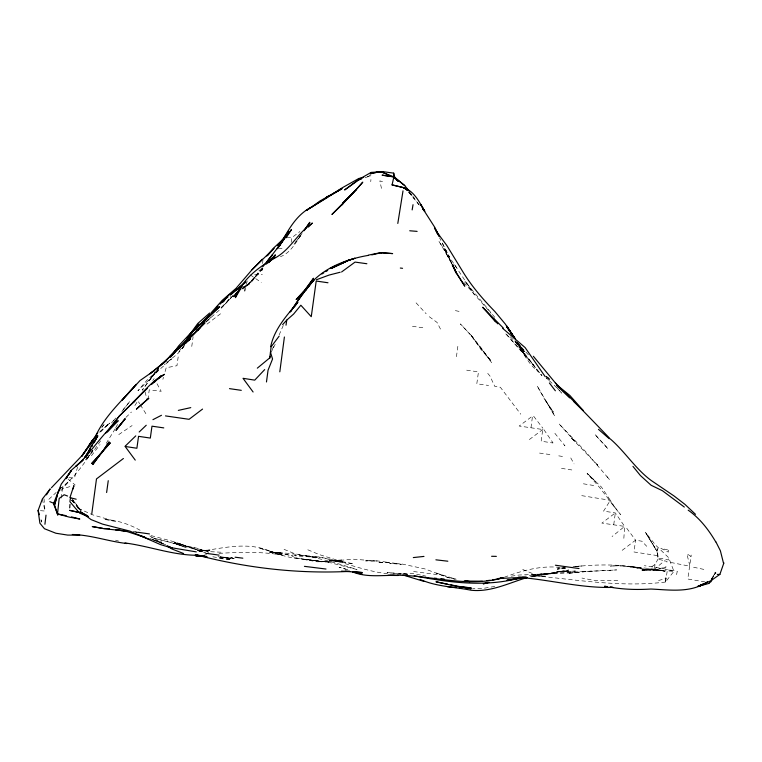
<?xml version="1.0" encoding="UTF-8"?>
<svg xmlns="http://www.w3.org/2000/svg" width="762" height="762" viewBox="0 0 762 762"><rect width="100%" height="100%" fill="white"/><g stroke="black" fill="none" stroke-linecap="round" stroke-linejoin="round"><path stroke-width="0.57" stroke-dasharray="3.81 2.86" d="M705.05 581.949L687.791 579.015L691.21 555.012M623.849 538.353L624.64 526.399L615.315 512.94L603.59 511.102L610.343 500.32L601.428 487.042L587.064 473.412L595.341 481.298L587.788 473.907L599.694 487.604L620.544 514.579L609.629 501.025M654.977 564.537L654.453 570.043L673.941 571.338L668.712 557.736L655.596 545.106L645.509 532.467L657.092 551.288L645.871 532.914L656.939 551.326L658.244 558.727L654.977 564.537L647.309 569.681L641.918 570.757L653.986 569.624L664.531 560.794L667.055 561.451L666.779 563.232M258.756 270.119L261.957 270.405L262.176 268.1M262.604 263.5L262.928 260.052M370.723 181.708L370.942 179.499M665.864 577.453L665.445 582.044L673.941 571.338L664.445 568.833L644.376 565.68M530.99 427.682L532.514 416.052L519.17 426.034L542.725 429.511L541.182 441.198L552.926 442.998M456.448 356.711L458.038 344.938M613.743 524.694L615.315 512.94L601.885 523.094L624.64 526.399L612.038 536.562M291.17 242.402L291.817 237.687L299.895 231.543M178.175 356.902L176.955 365.712L166.192 367.76L164.678 373.037M191.757 346.462L193.11 336.737M61.151 498.11L62.436 488.852L71.971 485.985M147.904 399.555L149.257 389.858L161.192 391.306L155.238 380.524M665.55 581.844L667.483 569.424M668.474 558.784L668.255 559.984L663.054 558.594L658.244 558.727L657.177 548.516L658.006 559.098L664.531 560.794M247.202 280.835L244.621 292.541L243.802 286.064M261.957 270.405L262.528 268.1M77.638 466.82L74.428 478.117L68.551 477.593M162.858 379.381L163.468 377.266M272.263 349.882L273.387 346.662L272.577 348.558M275.196 344.319L271.11 352.33M279.121 334.994L284.093 323.612M712.88 577.434L715.204 572.157L716.147 573.081M711.584 579.253L715.204 572.157M115.186 428.806L105.099 445.16M115.738 427.787L118.51 422.691M184.299 345.938L177.708 353.711L164.163 364.588M226.705 302.533L230.372 296.456M711.651 579.32L715.737 572.624L711.032 579.463M184.156 345.396L182.394 348.272L184.737 345.615M92.878 450.218L86.211 459.619L92.935 450.123M178.851 351.863L181.727 347.348M134.864 405.575L137.893 400.841L139.741 403.812M154.838 372.418L142.246 390.182L158.391 368.284L150.171 379.352L158.62 368.713M300.828 235.353C295.304 243.402 290.141 253.175 280.416 256.68M262.176 268.624L250.222 283.645L241.745 289.103M100.555 440.893L94.859 449.151L87.497 457.724M152.762 380.476L154.153 378.562M262.176 267.538L249.136 283.902L258.118 273.482L248.345 284.188L263.738 267.786M302.076 233.477L294.037 244.24L300.78 235.344M101.851 427.349L104.67 423.586L101.918 427.225M91.421 455.762L100.051 444.665M121.853 411.537L129.883 401.336L122.777 410.108M60.836 490.699L68.828 481.346L61.351 488.013C72.819 478.784 81.791 466.925 90.021 454.819L88.335 456.733M157.848 369.589L150.219 378.304L159.325 369.218L147.399 379.628L137.922 390.782L159.458 369.637L171.688 358.854L166.983 362.445M115.91 417.967L111.49 422.929L115.462 418.614M676.532 574.672L677.294 571.3L665.655 569.262M223.847 305.343L220.228 308.581L234.22 294.361L219.942 309.591L205.883 322.002L210.979 317.325M85.363 459.905L87.592 457.524M224.209 304.99L232.677 296.113M107.156 425.253L109.757 423.091L98.841 432.759L108.995 423.377L99.079 433.578M125.901 417.424L131.474 412.013M205.683 322.374L211.055 317.268M48.835 499.329L56.178 492.452M653.825 569.747L641.842 570.214L653.825 569.747L641.833 569.224L653.596 570.309L666.131 566.899C648.024 574.939 629.345 563.223 610.591 566.242C625.164 564.509 639.223 569.071 653.596 570.309L665.312 570.681L653.425 569.443L665.064 571.424L653.339 568.995L629.574 566.356L641.556 568.042C619.268 564.08 596.294 564.28 573.891 566.747M206.988 324.136L220.542 313.763M622.154 550.335L635.594 540.163L641.899 541.23L646.738 546.325M529.352 439.55L542.725 429.511M241.964 288.998L247.717 285.074L242.707 288.227M118.748 434.597L132.131 425.539M242.383 287.607L247.698 284.502L258.232 273.891L247.383 284.864L243.269 287.207M369.065 175.365L371.123 174.488M504.33 577.253C523.885 569.89 544.344 564.452 565.375 568.138M364.912 177.727L371.104 175.708L366.722 176.698M658.53 580.482L666.159 578.463M530.304 576.52L545.773 573.615L533.486 575.234L545.83 574.224L522.618 576.424M565.156 567.585L557.251 569.233L565.175 568.1M494.824 586.416L483.594 588.331L472.611 588.445M531.485 576.91L555.698 572.757L543.62 574.272L580.072 572.272M511.264 576.177L519.093 575.024L543.354 574.024L531.352 574.643C559.737 572.414 588.14 571.395 616.582 569.919L579.968 571.957L567.566 573.367L592.017 571.024M218.999 553.383C240.02 552.088 261.499 551.517 282.369 555.069L270.653 552.536L293.837 558.308L317.497 560.613L305.552 559.708L317.278 561.089L293.637 557.593L317.04 561.775L328.965 561.689L316.916 561.594L328.765 562.108L316.897 560.689L328.593 562.289L357.045 569.576C328.689 560.384 299.399 552.488 269.357 552.307L281.502 552.793L269.519 552.212L281.569 553.326L293.389 556.212L281.73 553.25L269.872 551.745L281.835 553.555L270.091 551.269L281.835 554.641L258.642 547.878L270.377 551.317C247.145 541.096 221.828 548.43 197.958 551.678L210.102 549.964L197.93 550.821L209.893 550.412L197.882 550.059L209.598 551.517L176.536 543.973L197.463 549.888L185.833 545.944L206.816 553.488M665.445 582.044C621.506 587.502 577.444 579.834 533.791 575.634L545.706 576.196L530.352 576.263M575.053 566.776L581.816 566.004L572.986 566.461M234.163 558.746L219.999 557.165L234.067 558.536M565.28 567.709L557.546 568.147L565.299 568.271M204.53 554.946L206.74 554.841M254.594 274.777L262.376 274.682M617.792 580.463L593.693 580.273L581.93 578.063M210.607 551.688L222.58 552.307M40.396 510.673L44.996 511.045L44.006 498.843M400.926 574.357C364.055 575.215 331.565 553.231 294.484 555.736L318.354 557.555L306.591 556.431L318.592 556.898L353.682 563.842L329.717 560.489L341.614 561.708L329.565 560.546L341.547 561.127L329.403 560.689L341.557 560.003L329.184 561.203L353.578 559.222L377.447 561.07L365.56 560.87L377.609 560.927L389.458 562.537L377.571 562.318L389.611 562.442L401.422 564.328L389.639 563.375L401.622 563.937L424.91 568.919L447.865 577.463L436.255 573.081L456.248 579.225M286.75 237.201L291.817 237.687M407.594 574.367L398.84 573.434L410.928 573.262L421.624 575.215M219.532 558.441L231.267 559.718L210.731 556.47M278.263 248.069L283.693 248.707M407.641 574.319L387.058 572.481L405.594 574.367M413.595 571.548L437.188 574.586M412.452 326.317L424.301 327.936M539.544 453.076L551.355 454.743M466.668 370.17L478.469 371.875L476.812 383.772L488.613 385.467M581.73 495.652L610.343 500.32L615.696 508.749M561.489 468.373L573.224 470.173M558.736 455.857L563.099 456.552M583.368 483.794L595.036 485.727M657.454 555.612L633.984 551.974L635.594 540.163L625.459 526.552M306.81 555.917L295.037 553.841L283.616 549.173M133.121 531.324L137.398 532.124M670.76 562.451L689.915 566.233L686.886 553.812L691.22 556.593M703.85 569.395L692.668 567.061M220.228 556.565L231.972 558.898L220.304 557.108L232.458 557.527L220.428 557.251L216.98 556.336M455.343 310.629L461.601 311.896M455.028 579.072L447.561 577.51L455.105 579.196M135.312 532.019L137.465 532.505L135.369 531.962M664.035 549.069L668.074 550.021M422.7 575.405L425.882 576.158M382.543 181.575L379.847 180.899L381.714 189.548M154.848 540.363L161.744 542.173L151.171 539.344M151.171 535.619L174.298 541.811L185.814 545.792L174.107 542.106L185.69 545.602L173.831 543.106L197.244 548.259L208.75 552.345M347.786 569.728L339.09 567.214L345.948 569.243M115.538 540.182L118.662 541.096M197.272 550.202L206.702 553.431M162.22 543.42L166.335 545.011M149.752 538.458L161.192 543.03M152.829 539.706L162.916 543.992M522.656 569.471L534.067 574.196M307.8 549.783L319.211 554.565L345.538 562.794M160.763 542.896L162.868 543.849M78.219 508.33L92.678 514.845L115.891 521.522L103.842 519.265C117.196 520.036 130.083 524.418 141.608 531.114M78.086 508.502L81.134 510.026L70.561 499.081L81.001 510.502L71.466 497.929M660.797 548.221L668.303 552.107L668.417 550.107M163.811 544.135L149.809 535.915M250.155 274.825L261.28 282.464M429.273 316.706L437.055 322.44L441.15 330.394M539.763 372.799C529.428 365.589 523.57 354.016 517.503 343.338M546.106 377.876L548.878 380.114L546.259 377.828M546.03 376.257L550.145 379.581M546.926 376.98L550.507 379.914M545.897 376.114L550.469 379.876M67.989 478.917L75.143 485.023M546.725 376.828L550.831 380.381M556.946 387.829L546.868 378.419M510.283 336.804L514.398 340.843L524.675 354.168L514.598 340.49L524.732 354.559L535.086 367.255L524.97 353.901L517.769 342.738M571.214 437.864L575.539 442.17L558.927 423.72L585.483 451.475L609.629 479.708L606.866 476.555M528.466 354.863L516.217 341.519M416.081 302.838L426.177 313.792M571.681 438.321L598.627 466.144L596.694 463.877M408.689 192.215L414.576 198.768L409.385 192.776M463.839 282.426L491.109 313.315M557.089 387.848L561.613 393.116L558.689 389.677M564.261 445.065L564.947 445.856L553.993 432.216M487.718 373.361L489.89 375.914L494.767 386.391L500.358 387.258L520.779 414.223M536.419 369.113L541.972 375.637L531.562 362.874L505.158 333.165M515.455 340.652L524.447 351.444L519.608 345.034M408.67 192.053L419.033 204.759M506.778 334.556L531.524 362.474L536.296 368.932M417.166 202.482L419.291 205.092M494.814 317.363L465.02 281.397L474.259 294.389L438.864 241.23L446.932 254.794L444.075 248.593L446.989 255.203L453.733 266.157L447.323 255.651L452.904 266.043L448.227 256.175L452.98 266.09M533.676 416.252L542.887 428.254M456.752 267.795L454.266 264.414M410.032 192.424L412.09 195.243M412.775 196.177L417.005 202.149M518.77 344.253L524.066 351.787L518.493 343.548M543.935 429.711L552.955 442.789M72.695 499.929L79.067 509.588L73.095 500.167M140.36 404.803L145.904 413.737M444.379 249.603L447.361 254.451L447.094 254.013M570.757 457.914L574.043 463.887M442.417 243.316L449.285 256.718L439.512 237.754M40.996 519.932L41.634 522.027M41.015 519.77L41.643 521.98M145.075 391.887L146.752 398.478M42.339 499.015L44.996 511.045M183.366 346.91L181.832 348.596L183.337 346.958M247.612 284.74L242.897 288.169L247.612 284.74M556.746 572.1L544.049 574.348L556.308 571.862L568.509 570.795L556.403 572.091L568.766 570.033L556.746 572.1M575.348 571.052L557.917 571.9L575.348 571.052M174.498 543.563L151.362 537.486L174.65 543.525L186.147 547.678L174.498 543.563M471.535 335.766L460.391 323.926L471.783 336.204L481.003 349.52L491.452 361.331L481.698 349.225L491.5 362.474L481.46 348.32L471.068 335.528L481.279 348.586L471.535 335.766M607.752 448.485L594.722 434.235L607.752 448.485M553.345 412.09L544.887 399.669L537.048 385.743L554.831 416.176L545.04 399.602L553.345 412.09"/><path stroke-width="1.14" d="M171.974 548.03L160.391 544.554L129.883 531.104L102.584 524.132L91.135 519.617L80.315 511.654M69.98 504.444L69.713 507.844M44.92 524.266L46.006 515.16M279.111 336.185L271.12 346.853L269.71 358.302L270.015 356.33M91.726 514.217L96.488 478.917L123.406 458.505M279.806 371.827L284.397 337.004M266.471 381.972L268.053 370.199L272.548 358.997L270.443 352.149M106.623 492.519L108.252 480.679M412.156 209.912L413.033 204.692M286.017 325.174L286.741 320.116L293.608 314.068L300.847 305.229L311.258 316.687L316.201 281.045L327.993 282.759M70.542 497.491L69.914 501.701L77.457 510.645M397.802 223.447L403.012 190.852M393.506 178.594L392.059 184.89L403.879 187.728L409.461 190.967L403.736 187.662L392.059 184.89M270.691 346.691C274.177 329.317 286.788 315.411 297.875 302.2L294.399 307.019M73.181 488.833L73.895 485.642L69.952 497.557M54.826 504.339L57.864 492.7L53.521 503.758L54.826 504.339L57.864 492.7L60.027 488.585M389.944 175.812L382.753 172.393M609.905 587.111C623.43 589.493 637.194 589.902 650.881 589.026C668.874 589.836 688.229 592.903 704.679 583.568L697.878 586.359L710.698 580.854L719.871 574.396L723.9 562.889L723.519 563.242L720.376 550.755L715.889 541.839M39.386 514.693L38.1 510.492L42.339 499.015L50.197 488.89L46.482 494.862M712.422 578.491L711.022 581.663L709.127 582.978M85.896 457.286L90.602 446.97L97.831 435.902L93.802 442.874M94.545 441.627L97.603 435.473L93.716 442.712M96.203 434.883C105.556 415.309 122.215 400.517 136.303 384.315L122.063 400.193L139.96 380.609L154.334 370.532L149.8 373.818L166.449 360.54L153.686 370.837M60.627 487.47L57.75 493.081L61.303 484.051L71.19 470.811L68.666 474.707M85.973 457.267L88.735 452.066M186.014 342.89L192.786 331.737L206.816 318.449L199.273 325.279L195.691 329.898M186.995 338.433L197.796 323.469L209.626 313.039M240.516 289.027L235.382 297.666C242.297 279.597 257.88 267.405 274.31 258.404C290.284 250.155 297.656 232.82 312.372 223.047L308.42 227.057M89.402 445.599L92.802 440.922L81.858 456.219L97.793 432.692M185.918 342.529L189.452 336.785L185.156 343.614M279.864 245.278C287.855 230.781 295.78 215.227 311.182 207.226L306.324 210.531L342.243 187.785L358.807 178.489L363.426 177.441M66.113 478.479L71.123 470.402L83.144 460L75.79 466.354C91.573 452.733 101.765 433.74 118.224 420.7L107.347 432.102M285.779 236.391L286.979 234.486M279.778 245.335L283.378 239.582L277.254 248.745L283.997 239.268M358.111 180.365L344.643 189.957L358.026 179.908L371.113 172.403L383.134 171.669L393.706 173.145L394.068 177.708M90.221 448.837L84.515 457.791L90.192 449.437M290.693 311.668L303.409 291.875L313.544 278.235L306.048 288.865L296.142 299.561L303.571 291.741L297.79 300.59L302.847 293.799L290.141 311.991M286.169 237.763L291.494 229.495L266.367 262.557L272.577 254.784M185.699 342.9L189.881 336.442L180.289 346.786L187.471 339.423M66.132 478.593L67.399 476.65M89.23 444.779L93.145 439.493L81.81 455.819L51.397 487.804M101.689 452.895L109.147 441.855L101.365 453.247L91.63 463.563L110.328 442.817L100.613 453.695L92.774 464.525L100.727 453.914M304.19 230.572L309.839 222.304L304.019 230.686M89.487 444.417L96.46 435.321M288.569 231.324L277.949 245.85L283.064 239.849M171.345 355.806L179.499 344.967L199.13 324.06L189.024 335.528M105.48 433.53L119.196 416.176L147.066 388.439L132.921 402.574C143.104 392.84 151.619 380.848 164.478 374.323L158.105 378.895M193.519 330.641L189.805 334.832M262.871 266.643L272.329 254.937M124.882 419.11L115.957 430.34L125.178 418.748L116.815 428.815M313.963 279.892L305.295 290.76C318.545 269.634 344.595 259.451 368.122 255.413M171.364 355.844L174.869 351.463M176.27 349.71L179.07 346.215L169.421 356.94L178.775 348.101L157.848 367.808M267.691 255.318L274.015 248.345L251.936 269.834L236.096 288.284L222.237 300.333L211.084 312.839M197.625 330.67L208.169 317.24L219.627 306.686L208.931 316.944L218.094 306.153M242.221 286.15L233.62 296.628L241.249 287.626M266.833 256.07L273.748 247.917L282.74 239.573M111.09 426.872L119.196 416.176L129.359 406.213M355.911 189.938L362.788 182.147L353.235 192.891L342.49 203.473L356.083 189.795L341.624 205.13L331.918 214.474L352.73 193.224M268.481 262.671L275.387 254.87L268.424 262.195M170.212 357.34L177.47 349.196L189.786 338.433L184.137 344.453M170.85 356.635L177.47 349.196M185.985 342.148L199.977 327.774M281.026 242.297L283.378 239.697M282.635 324.612L286.741 320.116M282.94 239.859L278.216 245.012L281.397 241.83M193.348 330.822L198.996 324.841M264.69 369.58L254.737 380.143L243.011 378.304L253.098 392.001M262.338 259.204L251.936 269.834M220.094 304.162L228.838 295.17L242.392 285.369M206.492 317.897L199.273 325.279L209.855 314.677M177.127 349.548L163.316 363.188M200.577 327.05L191.767 335.918L204.94 323.098M125.178 446.18L135.788 435.864M210.16 314.315L207.293 317.078L210.588 313.973M139.179 431.997L146.237 425.244M154.591 382L160.992 375.895L151.133 384.543L155.486 381.01M341.624 205.13L342.89 203.93M134.855 401.231L130.197 405.384M222.361 302.343L224.819 300.085M230.562 294.808L245.993 281.873L236.382 289.75M230.41 294.904L233.02 292.541M268.5 262.414L274.977 256.784L266.176 264.128M222.38 302.381L224.057 300.933M233.448 292.198L234.82 291.046M257.327 368.16L269.396 358.169M221.59 301.876L227.886 297.085M202.549 409.08L189.071 419.31L165.478 415.909M341.586 271.977L355.044 262.09L366.874 263.738M705.583 582.978L707.403 581.806M321.916 273.996L323.85 272.815M325.784 271.634L327.717 270.453M333.48 193.691L342.052 188.557L325.364 198.32L332.527 194.262M327.508 197.415L311.839 206.921L319.983 200.987L340.223 189.69M152.933 419.672L161.468 415.28M331.222 268.5L348.234 260.49L330.584 268.529L350.082 259.547L330.156 268.415M331.27 194.92L326.812 196.92L331.032 195.024M704.679 583.568L698.144 586.53L706.345 583.397L698.325 586.292L709.098 583.368M359.15 179.651L361.331 178.708M359.778 179.337L361.836 178.451M358.292 180.127L360.788 179.08M316.392 279.768L329.098 275.063L340.176 272.244M354.768 258.308L349.32 260.128L354.901 258.28M527.094 577.548C508.787 583.006 490.795 592.341 471.126 590.236C454.133 586.864 436.083 586.597 420.119 579.415M487.861 582.539L483.279 583.844L488.909 582.435M371.78 254.879L381.6 252.622L380.762 252.736L392.64 253.594L380.714 252.641L368.303 255.146M502.329 577.863L500.11 578.368L503.32 577.987M178.327 410.394L190.767 407.632M527.028 577.482L506.911 580.225L517.198 578.72C483.089 587.111 448.066 582.349 414.166 575.777M486.823 580.654L490.166 580.253M492.395 579.987L501.587 578.177C464.029 588.312 425.815 573.272 387.81 575.396L398.269 575.491M383.134 171.669L370.875 173.069L382.857 171.65M370.875 173.069L381.381 171.85M503.044 578.006L498.405 578.539L526.18 577.215M413.309 557.584L423.977 556.412M390.763 575.405C378.066 575.605 364.855 576.958 352.844 571.986M482.365 581.187L464.83 581.063M717.309 574.443L719.871 574.396M522.789 577.225L518.341 577.301C550.05 579.682 581.006 588.302 613.01 587.397L610.667 587.083M79.753 535.124L67.694 535.095L55.893 533.238L44.444 528.723L39.9 523.199L38.1 510.492M491.604 556.289L496.348 556.374M104.042 528.533L109.509 528.647M197.901 555.269C173.003 555.412 149.495 546.135 125.025 542.973M459.534 587.864L461.715 587.969M345.157 571.129L349.72 571.367C297.704 574.062 245.621 567.957 195.339 554.631L207.093 556.879L195.367 555.536L205.121 556.374M204.93 556.365L195.501 555.612L205.378 556.422M409.718 230.772L417.119 231.381M434.378 578.168L436.55 578.348M440.884 578.72L444.132 578.996M447.627 586.75L456.286 587.559M464.22 581.025L470.097 581.596L465.782 581.082M356.34 571.929L362.245 572.548L341.557 571.119M72.314 534.495C90.973 534.924 108.566 541.487 126.997 543.535M400.326 268.043L402.555 268.3M435.893 559.822L447.846 561.213M325.993 569.033L304.438 566.347M235.087 557.212L242.84 558.175M121.968 530.504L115.51 529.676L127.159 531.59L143.951 537.067M124.13 530.781L127.359 531.19L103.87 528.695L92.25 526.58L102.975 528.361M604.818 586.292L607.162 586.607M579.015 568.547L555.384 565.213M207.235 553.469L219.056 555.136M137.627 532.247L149.438 533.924M229.486 388.639L241.278 390.334M163.773 427.892L151.981 426.177L150.324 438.074L138.551 436.331L136.884 448.247L125.13 446.465L135.255 460.115M404.755 185.585L394.021 176.955L382.067 175.146L393.897 176.832L404.755 185.585L408.661 190.548M604.533 586.302L607.762 586.788M171.86 547.792L196.32 551.888M447.675 584.206L435.95 581.768L459.076 586.873L471.154 587.835L459.257 586.683L471.173 588.759L450.875 584.883M80.02 512.655L69.609 510.349L80.248 512.721M66.18 515.674L57.502 513.94L53.521 503.758M76.181 499.215L70.399 497.767M352.596 571.833L362.264 574.167L354.892 571.976M71.466 516.912L79.81 519.027L69.132 517.084L57.502 513.94L59.179 498.453L64.122 494.757L67.551 496.024M403.031 574.986L424.082 581.444M139.656 535.343L144.885 537.2M49.816 501.644L54.073 503.434M183.575 553.517L172.126 549.059L167.554 546.335M382.724 172.488L394.021 176.955M139.636 535.391L149.895 539.553M87.497 516.369L80.229 513.35L77.838 511.092M167.088 545.754L170.25 547.173M168.964 546.602L172.041 547.992M83.249 513.969L88.44 516.598L81.315 512.959M80.305 511.807L87.525 515.807M684.324 507.054L662.435 490.728L651.119 485.261L640.394 475.526L632.965 466.401M557.022 385.134L569.852 395.449L583.197 410.537L573.805 401.564M688.191 510.159C699.897 518.37 708.565 529.676 715.737 541.877M405.66 189.071L404.022 187.709L407.375 190.271L403.736 187.662C414.385 191.291 419.386 202.14 424.634 211.236L420.776 204.578L424.767 211.293L422.548 208.531M598.475 429.339L609.257 438.702M569.662 397.869L556.679 385.486M502.663 328.336L525.104 347.558L545.23 376.714M695.535 514.34L684.847 504.292L673.941 495.9L651.339 480.584C635.346 468.878 625.04 451.561 610.067 438.741M503.301 328.022L482.66 307.276L495.386 321.593M609.486 438.121C591.579 419.595 573.834 401.012 555.393 383.01L556.546 384.286M398.193 181.337L394.306 177.032L397.259 180.584M533.352 356.264L555.812 383.467M497.767 323.831L493.319 318.668L496.348 322.278M422.653 208.426L434.664 227.143L438.969 235.81M394.506 176.651L398.107 181.261M549.402 382.981L555.365 390.782M506.53 326.527L515.369 338.938M506.53 326.546L514.588 338.223M515.141 338.69L505.235 323.964L494.881 311.544C483.413 299.733 472.526 287.274 463.791 273.272L446.837 245.526L436.578 231.658L438.874 235.591M514.655 338.261L506.787 326.098L514.598 338.357M455.952 272.491L456.228 272.929L452.495 264.481L455.952 272.491L464.791 286.16L456.743 273.396L452.295 264.843L455.733 271.92M438.969 235.982L434.426 227.762L439.322 236.315M436.388 231.229L437.483 233.239M436.15 230.8L438.064 234.772M54.797 505.501L57.741 515.255M393.706 173.145L394.421 178.394M92.602 444.779L91.488 446.856L92.64 444.865M305.248 290.351L302.847 293.799L314.039 279.502L305.248 290.351M148.723 398.269L136.474 409.042L148.723 398.269M190.576 338.938L177.622 349.148L190.576 338.938"/></g></svg>
